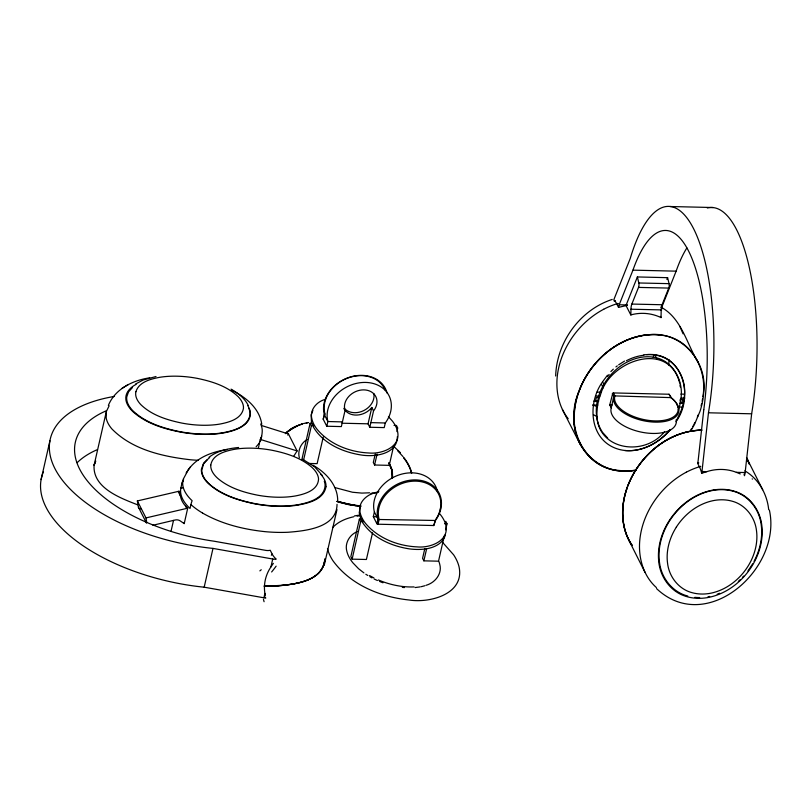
<?xml version="1.0" encoding="UTF-8"?>
<svg xmlns="http://www.w3.org/2000/svg" width="811" height="811" viewBox="0 0 811 811"><rect width="100%" height="100%" fill="white"/><g stroke="black" fill="none" stroke-linecap="round" stroke-linejoin="round"><path stroke-width="1.22" d="M397.38 436.561C397.36 454.495 374.297 457.313 360.642 454.91C342.404 451.95 323.163 443.536 313.401 427.073C314.08 425.329 312.448 422.146 310.106 423.291L301.854 459.594M637.375 276.946L638.825 282.978A3.244 1.075 -88.7 0 1 638.541 287.347L631.85 304.064A6.802 2.261 -88.7 0 0 630.968 309.214L630.857 315.023L626.011 305.524A6.924 2.291 -88.7 0 1 626.214 304.936L637.375 276.946L667.605 277.676L669.055 283.647A3.244 1.075 -88.7 0 1 668.771 288.027L662.08 304.743A6.802 2.261 -88.7 0 0 661.188 309.893L661.046 317.588L659.819 317.03A48.315 45.578 89.4 0 0 630.836 314.911M668.872 365.193L668.923 359.486M555.667 376.01C556.66 342.242 579.926 309.924 612.224 299.421M703.776 409.758L698.17 460.445A6.995 2.311 -88.7 0 1 697.602 463.253L699.396 466.781A28.892 9.529 -88.7 0 1 701.403 472.195L701.677 473.3L706.847 471.637A48.184 43.987 -50 0 1 713.812 469.985A47.92 43.743 -50 0 1 736.368 472.337L745.147 472.539L751.645 413.803A147.095 48.528 -88.7 0 0 707.304 208.001M701.677 473.3A6.975 2.301 -88.7 0 0 701.971 471.526L708.469 412.789A147.095 48.528 -88.7 0 0 693.628 228.763A147.095 48.528 -88.7 0 0 630.208 258.547L614.251 298.651A6.975 2.301 -88.7 0 0 613.805 300.121L614.251 300.465A28.892 9.529 -88.7 0 1 616.725 303.851L618.509 307.379L627.217 305.341M702.873 396.691C707.668 370.566 691.895 340.387 664.422 335.653C627.653 328.86 592.04 356.698 579.5 390.04M325.981 486.752C323.66 499.9 307.774 503.388 296.644 505.304A75.697 37.509 12.8 0 1 282.796 506.358A77.44 38.37 12.8 0 1 267.812 505.709L264.751 505.385A73.639 36.495 12.8 0 1 252.576 503.408C236.011 499.667 218.595 494.152 206.511 481.602A44.747 22.171 12.8 0 1 201.392 469.214L203.733 462.909L209.674 457.516M612.305 393.659L613.805 396.599A33.352 16.473 12.8 0 0 655.237 422.136A33.352 16.473 12.8 0 0 671.234 397.897L671.62 398.029A32.46 16.038 12.8 0 1 655.166 420.909A32.46 16.038 12.8 0 1 614.677 396.751L614.9 395.869L613.4 392.93L612.832 393.051L609.74 404.963L611.241 407.913A33.352 16.473 12.8 0 0 642.9 432.435A33.352 16.473 12.8 0 0 676.212 419.682M109.15 405.764L106.353 411.512L106.2 418.091A55.523 27.513 12.8 0 0 111.817 428.857C132.193 449.72 162.575 456.532 190.565 459.776A96.55 47.849 12.8 0 0 198.3 460.283M392.321 477.74L391.956 469.964A68.134 33.616 12.9 0 0 389.381 463.851M392.575 477.791L392.372 470.836L388.976 462.858M702.144 401.242L702.539 398.971M680.003 401.1L680.317 399.326L682.74 399.377L681.818 403.402L679.527 403.351M392.271 478.287L392.149 470.958L388.763 462.98M671.234 397.897L669.095 394.237L613.4 392.93M180.894 487.948L180.62 489.895A56.131 27.817 12.8 0 0 190.027 508.456L190.94 504.543A30.098 24.188 -26.8 0 1 192.136 500.711A56.496 28 12.8 0 1 187.665 495.876A55.756 27.625 12.8 0 1 182.718 482.19L182.992 480.203A29.206 23.468 -26.8 0 0 181.786 484.045L180.894 487.948L183.306 487.999M598.812 397.491L596.389 397.441L595.477 401.465L597.768 401.516L598.427 396.741C604.388 377.328 621.013 360.763 641.329 357.256A35.948 28.922 -26.9 0 1 655.369 357.58C672.42 360.976 682.558 379.213 681.27 395.707A63.339 50.951 -26.9 0 1 678.351 409.859M146.497 523.085L138.417 507.169L137.363 500.934L178.136 491.436L180.447 495.997A53.293 30.281 -6.1 0 0 185.537 506.034L187.696 508.244L184.219 523.602L180.042 520.784A6.802 5.474 -26.9 0 0 174.882 520.054L152.934 525.254M41.108 479.575L49.927 440.779M106.353 411.512L94.076 465.291C92.606 487.908 120.292 498.025 137.546 504.787M179.636 493.96L180.072 492.054L179.109 491.263A6.934 5.576 -26.9 0 0 178.136 491.436M264.731 597.008A28.892 14.274 12.8 0 0 265.004 597.271L265.795 598.001A6.975 3.447 12.8 0 1 263.91 597.798L204.179 587.194L212.989 548.408A147.095 72.655 12.8 0 1 58.473 474.719A147.095 72.655 12.8 0 1 114.503 396.407M258.395 448.007L258.831 446.101M259.054 445.158L259.479 443.252M259.915 441.356L260.311 439.106M260.666 423.971A55.756 27.625 12.8 0 1 261.841 427.427A56.496 28 12.8 0 1 262.176 432.162A30.098 24.188 -26.8 0 1 261.629 436.014L260.736 439.917A56.131 27.817 12.8 0 0 260.767 437.747M263.91 597.798L264.903 593.409A48.184 41.696 1.7 0 1 264.447 587.012A47.92 41.473 1.7 0 1 270.945 566.899L272.719 559.012A6.995 3.457 12.8 0 0 276.237 559.144L275.375 558.333A28.273 13.969 12.8 0 1 272.212 554.136L270.225 550.253A6.944 3.426 12.8 0 1 265.602 550.345L214.043 541.201A135.204 66.786 12.8 0 1 88.217 481.967A135.204 66.786 12.8 0 1 106.302 410.771M303.679 459.685L311.383 425.805L310.106 423.291M312.245 424.558L312.529 423.352M324.268 565.095L336.97 509.632M445.442 534.459C443.303 544.313 432.354 548.398 423.362 549.199A35.948 17.761 12.8 0 1 409.322 548.875C391.561 546.138 373.232 538.139 362.801 522.913C363.247 521.23 361.838 517.945 359.374 519.131L350.849 556.64L352.126 559.154L366.4 559.489L372.513 532.878M352.126 559.154L360.652 521.645L359.374 519.131M361.432 520.246L361.676 519.202M393.629 446.07L389.25 465.352L374.581 465.007L373.303 462.483L375.25 454.018M396.914 431.604L397.735 427.985L396.457 425.471L394.034 425.41M444.276 535.878L438.528 561.192L423.859 560.847L422.582 558.323L424.802 548.652M445.644 529.857L447.013 523.825L445.736 521.311M611.241 407.913L613.815 396.569L614.596 395.9L671.234 397.623L669.004 394.237M653.291 357.428L653.96 354.508M677.509 405.885L677.073 404.405M170.999 531.387L173.524 520.419M326.782 426.241L327.867 421.527A33.352 26.834 -26.9 0 1 365.72 382.427A33.352 26.834 -26.9 0 1 385.296 422.987L384.232 427.6L369.796 427.255L373.547 410.903A16.889 13.584 -26.9 0 0 363.865 389.878A16.889 13.584 -26.9 0 0 345.06 410.407L341.35 426.586L326.782 426.241L323.194 419.186L324.278 414.472A33.352 26.834 -26.9 0 1 348.872 377.45A33.352 26.834 -26.9 0 1 387.08 393.092M385.022 389.919A32.46 26.114 -26.9 0 0 347.666 378.088A32.46 26.114 -26.9 0 0 324.613 412.576L324.937 413.934L323.194 419.186M323.244 437.038L317.131 463.649L308.809 463.456M369.796 427.255L368.052 423.818L371.803 407.467A16.889 13.584 -26.9 0 1 344.087 408.724M374.581 465.007L377.085 454.119M376.892 523.734L377.977 519.02A33.352 26.834 -26.9 0 1 415.83 479.909A33.352 26.834 -26.9 0 1 435.406 520.469L433.834 525.528L377.835 524.21L376.902 523.754L373.313 516.668L374.388 511.954A33.352 26.834 -26.9 0 1 399.509 474.759A33.352 26.834 -26.9 0 1 437.403 491.456M378.048 524.22L379.132 519.516L378.778 518.067A32.46 26.114 -26.9 0 1 415.901 481.136A32.46 26.114 -26.9 0 1 435.73 519.516L433.662 525.538M423.859 560.847L426.637 548.743M701.12 405.794L701.667 403.523M181.786 484.045L183.59 479.443M95.059 462.452L94.076 465.291L95.769 461.094M578.892 391.672C562.834 427.022 586.485 475.601 628.849 470.593A55.452 44.575 -27.1 0 1 615.235 469.954C587.833 466.254 570.559 437.322 574.35 411.055A96.55 77.613 -27.1 0 1 579.196 390.365C589.252 364.23 611.93 342.191 639.615 335.987A55.797 44.848 -27.1 0 1 659.688 334.892L659.759 334.913M627.39 487.239C620.587 505.831 620.557 528.052 631.799 544.962M360.571 505.456L359.222 512.826L361.037 519.567M627.988 485.607C639.463 455.681 668.335 430.874 701.241 430.235M697.369 417.087L698.261 414.847M618.509 307.379A6.995 2.311 -88.7 0 1 619.178 304.774L632.945 270.154A135.204 44.605 -88.7 0 1 688.569 251.015A135.204 44.605 -88.7 0 1 703.786 409.737M666.906 279.42L667.605 277.676M686.876 247.923A135.204 44.605 -88.7 0 0 676.131 271.158L662.354 305.788A6.944 2.291 -88.7 0 0 661.492 310.238L661.127 309.518M183.174 479.331L188.213 469.964M108.37 405.378C115.152 388.824 132.903 380.288 149.731 377.825M312.874 410.447L311.15 414.938L311.465 422.156M694.905 422.521L693.902 424.508M676.323 420.808L680.895 411.278A68.134 54.773 -27.1 0 0 684.312 396.68C686.927 378.362 675.117 358.127 656.048 355.218A39.161 31.477 -27.1 0 0 646.6 354.62L643.853 354.802M692.837 426.464L693.375 425.491M690.648 431.158L694.398 424.65L700.035 411.258A96.499 77.633 -26.9 0 0 703.735 391.784C707.537 360.915 680.48 330.604 648.77 334.781C615.924 337.67 588.147 363.561 578.05 394.227A96.499 77.633 -26.9 0 0 574.35 413.701C569.951 447.084 601.995 478.044 635.307 469.974M675.999 421.69C694.611 396.691 682.69 351.285 646.6 354.62M691.722 428.421L690.546 430.347M752.669 563.817L747.945 570.944M287.753 435.081L288.463 433.956L261.466 425.491M293.734 456.238L297.09 450.936L288.463 433.956M602.563 381.839C588.228 401.425 588.674 435.7 613.015 447.175C632.915 456.563 656.981 445.938 670.109 429.86M270.935 566.889L273.358 563.361M603.009 381.16L607.459 375.229M188.334 469.802C197.053 457.049 212.725 451.676 227.394 449.476M186.155 472.874L190.352 466.943M271.361 555.241L272.202 554.136M607.398 376.527L609.152 374.479M256.124 446.77L258.425 444.175A61.16 30.301 12.8 0 0 261.649 436.014M670.231 429.475C662.81 438.275 653.068 445.34 641.988 448.696A39.719 31.923 -27.1 0 1 624.815 450.521M742.4 577.473L743.687 576.063M285.776 433.267L294.535 426.89L302.229 423.96M285.381 433.662L290.419 429.374L297.678 425.603M285.675 433.327L287.875 431.28M610.876 371.509L613.329 369.157M332.53 527.667C338.096 521.686 345.922 518.482 353.748 516.749M664.584 431.655C643.235 458.519 592.922 449.233 597.139 410.001A63.339 50.951 -26.9 0 1 600.819 393.811C610.247 360.52 668.659 339.921 679.679 383.015M738.314 581.416L740.392 579.49M207.221 459.746L203.348 464.267L201.767 470.633A44.311 21.958 12.8 0 0 209.573 484.289C222.396 495.328 239.154 500.488 255.475 503.722A74.348 36.84 12.8 0 0 270.57 505.679A76.7 38.005 12.8 0 0 288.057 505.841A73.578 36.454 12.8 0 0 298.61 504.604M285.533 433.297L291.909 428.32L298.853 425.086M132.497 387.486L128.473 391.966L126.739 396.984A44.301 21.948 12.8 0 0 132.7 410.589C145.321 422.734 162.788 428.127 179.566 431.604A73.578 36.454 12.8 0 0 191.639 433.368A76.7 38.005 12.8 0 0 209.38 434.047A74.348 36.84 12.8 0 0 222.843 432.76C233.244 430.753 247.608 427.154 249.981 415.039A44.311 21.958 12.8 0 0 248.805 408.298M615.934 366.927L617.283 365.862M288.513 430.834L297.728 425.724M209.035 457.242C217.439 450.703 228.296 448.564 238.647 447.479M618.671 364.828L624.521 361.098M307.146 439.511C300.881 443.07 297.414 450.764 299.34 457.779M135.619 383.988L143.141 380.035L156.006 376.517M122.015 388.347L124.772 386.665M125.685 386.097L128.32 384.505M603.708 309.244C584.68 319.372 569.727 336.646 562.013 356.728A96.55 77.613 -27.1 0 0 557.167 377.419C555.88 391.845 558.972 407.203 568.187 418.689M136.126 384.363C130.49 387.202 124.955 392.747 125.877 399.58A44.757 22.181 12.8 0 0 133.288 412.018C146.862 423.92 164.866 429.212 182.293 432.415A75.697 37.509 12.8 0 0 197.549 434.159A77.44 38.37 12.8 0 0 212.239 434.209L215.027 434.017A73.639 36.495 12.8 0 0 225.478 432.567C235.778 430.479 251.035 425.349 250.356 412.434A44.747 22.171 12.8 0 0 247.669 405.52M686.37 472.154C667.331 482.231 652.358 499.495 644.644 519.567A96.55 77.734 -26.7 0 0 639.788 540.248C638.135 557.37 643.224 575.901 656.393 587.569M357.225 531.6C349.693 534.702 344.543 543.167 346.834 551.257A68.023 33.606 12.8 0 0 352.876 562.814L358.574 568.734L363.926 572.901M717.218 594.24L719.702 593.267M426.039 585.309C434.96 582.876 442.461 573.762 439.724 564.263A68.023 33.606 12.8 0 0 438.883 561.516M298.843 425.309L299.989 424.903M377.652 491.963L378.838 491.557M325.515 399.336C316.888 401.384 309.265 409.96 311.941 419.175A63.339 31.284 12.8 0 0 317.081 429.293C329.671 444.337 349.541 452.092 368.843 452.984C381.616 454.292 401.252 447.175 397.522 431.188A63.339 31.284 12.8 0 0 392.382 421.071L388.439 416.712M616.725 303.841L618.063 303.446M699.396 466.781L700.734 466.376M300.577 424.498L302.381 423.95M301.155 424.528L302.361 424.173M375.118 492.682L376.426 492.409M697.602 463.253L698.798 462.939M421.173 586.708L424.903 585.735M378.21 492.095C368.133 493.23 357.073 501.918 360.236 513.089A63.339 31.284 12.8 0 0 365.376 523.207C377.967 538.251 397.836 545.996 417.138 546.888C429.911 548.206 449.547 541.079 445.817 525.092A63.339 31.284 12.8 0 0 440.677 514.975L439.207 513.241M137.363 500.934L145.98 517.915L186.743 508.406A6.934 5.576 -26.9 0 1 187.696 508.244M303.375 423.595L308.139 422.531M306.244 423.007L308.281 422.612M298.61 504.604C309.113 502.587 324.532 498.268 325.11 485.313A44.301 21.948 12.8 0 0 324.278 481.258M713.568 489.966C695.108 493.088 679.01 505.324 669.065 520.915A73.639 59.284 -26.7 0 0 663.712 531.002L662.648 533.618A77.44 62.346 -26.7 0 0 659.09 546.938A75.697 60.947 -26.7 0 0 658.603 560.066C659.546 575.881 669.815 591.229 685.214 596.126A44.757 36.029 -26.7 0 0 707.04 597.697C725.5 594.554 741.599 582.349 751.554 566.737A73.629 59.274 -26.7 0 0 756.896 556.65L757.961 554.035A77.44 62.346 -26.7 0 0 761.519 540.714A75.697 60.947 -26.7 0 0 762.005 527.586C761.063 511.782 750.793 496.423 735.395 491.537A44.747 36.019 -26.7 0 0 713.568 489.956M371.691 493.443L372.543 493.291M354.437 515.928L360.023 514.995M357.144 516.181L359.395 515.796M420.179 586.88L415.11 587.559M626.538 305.433L627.096 305.352M369.613 492.804L361.838 493.098L352.461 492.236L334.639 487.502M440.282 509.44L440.576 508.548M324.958 414.026L324.268 414.441L327.867 421.527L342.424 421.902M702.093 430.165C667.321 430.367 637.03 457.637 626.508 489.712A96.499 77.633 -26.9 0 0 622.797 509.186C622.159 521.878 624.886 535.088 632.327 545.57M414.117 586.921C401.881 587.407 389.675 584.701 378.433 579.977M265.319 586.059C285.066 585.278 322.737 585.39 324.816 558.779M670.038 206.511L713.214 207.535M632.955 270.144L676.131 271.158M638.825 282.978L669.055 283.647M638.561 287.408L668.781 288.077M631.85 304.064L662.08 304.743M619.178 304.774L627.501 304.966M630.968 309.214L661.188 309.893M680.834 394.095L684.423 394.176M681.139 398.019L684.737 398.1M679.983 403.108L683.582 403.189M609.74 404.963L612.163 405.024M677.905 406.98L682.69 407.092M708.469 412.789L751.645 413.803M342.08 423.21L368.052 423.818M701.961 471.515L706.847 471.637M373.313 516.668L376.953 516.759M597.099 392.118L600.698 392.21M596.217 396.021L599.816 396.113M593.865 401.08L598.66 401.202M592.973 404.983L597.778 405.105M370.86 422.622L385.296 422.987M311.383 425.805L313.675 425.866M360.652 521.645L363.075 521.706M444.59 523.764L447.013 523.825M360.844 506.216L357.428 505.851M359.871 506.348L348.355 504.604L338.055 502.019M360.885 506.054L347.564 504.016L337.315 501.299M358.857 506.034L349.125 504.523L336.92 501.391M355.725 505.618L337.163 501.441M212.989 548.408L272.719 559.012M596.916 406.443L592.79 405.054M687.789 596.044C672.37 592.172 661.178 577.777 659.475 562.216A73.578 59.233 -26.7 0 1 659.11 551.987A76.7 61.748 -26.7 0 1 662.242 536.152A74.348 59.862 -26.7 0 1 668.041 523.389C676.901 508.223 691.408 495.997 708.51 491.395A44.311 35.674 -26.7 0 1 732.931 491.152C748.34 495.055 759.542 509.43 761.245 525.001A73.568 59.233 -26.7 0 1 761.6 535.23A76.7 61.758 -26.7 0 1 758.751 550.182M297.09 450.936L261.081 439.643A6.924 5.565 -26.8 0 0 260.351 439.461M736.368 472.326L740.271 473.928M379.629 581.467L382.954 582.774M374.135 579.003L377.419 580.524M231.733 390.192C245.51 396.964 259.449 408.095 261.771 424.224M369.492 575.546L373.901 577.898M369.877 576.743L372.006 577.878M302.726 459.259L314.688 466.883L322.423 475.611M202.557 513.059C221.555 523.977 243.27 529.37 264.923 531.641A96.55 47.849 12.8 0 0 287.996 532.259C305.798 530.891 336.747 527.738 337.041 504.361M593.49 414.695L597.2 416.803M661.3 307.318C681.777 318.551 686.694 343.935 698.139 362.314M744.822 470.836C758.579 478.804 767.125 494.011 768.686 509.622M231.044 389.128C237.887 393.082 244.648 398.12 248.217 405.368M365.812 574.249L367.849 575.496M313.016 465.23C325.921 472.529 337.751 485.09 337.711 500.772M393.517 446.151L400.401 452.7M656.555 588.593C706.665 636.067 782.422 568.481 769.396 510.129M442.451 542.214L453.633 554.836A96.499 47.667 12.8 0 1 459.087 566.98C464.723 594.088 429.82 603.333 409.099 599.998C380.258 597.018 350.372 584.731 332.915 560.695A96.499 47.667 12.8 0 1 327.472 548.55M607.682 438.092L602.451 432.243M397.785 450.896L403.057 456.654M631.951 545.438C624.247 534.175 621.652 520.064 622.848 506.622A96.55 77.734 -26.7 0 1 627.694 485.941C637.75 459.807 660.468 437.808 688.154 431.655A55.797 44.919 -26.7 0 1 700.734 430.215M601.944 431.381C596.115 422.409 595.173 411.035 597.383 400.766L597.768 401.516M660.438 316.391L661.046 317.588M654.751 354.65L657.052 359.141M602.634 381.9L604.296 385.134M562.408 409.504L580.879 445.665M371.803 407.467L373.547 410.903M344.3 408.906L345.06 410.407M374.388 511.954L377.987 519.04L378.909 519.496L435.406 520.469M179.109 491.263L180.447 495.997M185.537 506.034L186.743 508.406M762.695 489.743L746.515 457.617M601.539 384.465L603.242 387.84M645.039 572.373L629.387 541.272M679.953 326.651L683.075 333.828M746.951 458.509L749.171 464.044M746.951 458.174L749.192 463.77M411.623 472.904L410.741 469.762A96.499 47.667 12.8 0 0 403.858 457.586M265.319 595.75L264.903 593.409M145.98 517.915L146.771 522.588M180.194 493.392L180.083 492.338M679.983 384.972L680.287 386.918M686.37 472.164A61.16 49.238 -26.7 0 1 700.542 466.426M709.676 596.42A44.301 35.664 -26.7 0 1 708.003 596.754M699.67 597.555A44.301 35.664 -26.7 0 1 694.804 597.342M758.467 551.064A74.369 59.872 -26.7 0 1 754.048 561.344M603.719 309.255A61.16 49.157 -27.1 0 1 617.87 303.486M636.108 470.329A56.162 44.129 -27.1 0 1 628.768 471.292M626.335 360.743A41.706 33.849 -26 0 1 643.843 355.218M745.147 472.539A6.995 2.311 -88.7 0 1 744.457 475.722L744.143 474.516A28.273 9.326 -88.7 0 0 744.042 474.141M752.172 478.895A39.972 3.163 26.2 0 1 752.456 479.078M614.191 301.175A47.099 42.202 -3.8 0 1 615.468 300.8M660.965 307.055A29.267 22.759 60.9 0 1 662.141 307.643M276.125 566.159A39.972 9.56 -59.8 0 1 271.624 571.968M264.092 601.721A47.099 17.609 -86.4 0 1 263.453 599.38M204.179 587.194A147.095 72.655 12.8 0 1 43.378 471.911M77.157 462.675A135.204 66.786 12.8 0 1 97.482 449.568M261.223 569.738A29.267 4.947 -59.8 0 1 259.855 570.883M202.568 513.049A61.16 30.301 12.8 0 1 190.92 504.554M320.862 474.364A44.757 22.181 12.8 0 1 325.971 486.752M264.518 586.11A96.499 47.667 12.8 0 0 278.447 585.846C295.417 584.143 322.798 580.97 324.866 559.691C322.737 581.974 293.085 584.508 275.73 586.029A96.55 47.849 12.8 0 1 263.95 586.12M184.158 523.582A48.224 11.668 43.4 0 1 183.539 522.7M140.739 508.933A3.244 2.605 -26.9 0 1 138.377 507.189M373.79 393.487A16.889 13.584 -26.9 0 1 363.774 410.579A16.889 13.584 -26.9 0 1 344.188 408.227M404.446 587.569A39.212 19.373 12.8 0 1 402.307 587.367M372.381 493.27A39.719 19.596 12.9 0 1 370.931 493.514M403.594 457.81A96.337 47.585 12.8 0 1 411.582 473.472M376.223 492.541A40.753 20.133 12.8 0 1 371.691 493.575M210.769 465.119L210.748 466.274A38.725 19.19 12.8 0 0 217.571 478.206C228.783 487.857 243.422 492.368 257.685 495.197A64.981 32.197 12.8 0 0 270.884 496.91A67.029 33.21 12.8 0 0 286.151 497.042A64.292 31.862 12.8 0 0 295.386 495.957C304.561 494.203 318.034 490.422 318.541 479.108A38.715 19.18 12.8 0 0 311.718 467.177C300.506 457.526 285.867 453.014 271.604 450.186A64.992 32.207 12.8 0 0 258.405 448.473A67.029 33.221 12.8 0 0 243.128 448.341A64.292 31.862 12.8 0 0 233.903 449.416C224.931 451.21 212.452 454.535 210.769 465.119M135.903 391.703L135.721 392.838A38.715 19.18 12.8 0 0 140.921 404.73C151.951 415.344 167.218 420.047 181.877 423.089A64.292 31.862 12.8 0 0 192.43 424.64A67.029 33.21 12.8 0 0 207.93 425.228A64.981 32.197 12.8 0 0 219.7 424.102C228.793 422.349 241.343 419.196 243.412 408.612A38.725 19.19 12.8 0 0 238.211 396.721C227.181 386.107 211.914 381.393 197.255 378.362A64.292 31.862 12.8 0 0 186.702 376.811A67.029 33.221 12.8 0 0 171.202 376.223A64.992 32.207 12.8 0 0 159.432 377.348C150.552 379.082 138.934 381.93 135.903 391.703M676.333 527.12L675.046 529.248A64.981 52.309 -26.7 0 0 669.977 540.4A67.029 53.962 -26.7 0 0 667.23 554.227A64.292 51.762 -26.7 0 0 667.554 563.179C669.045 576.773 678.827 589.354 692.3 592.74A38.715 31.173 -26.7 0 0 713.629 592.537C728.582 588.522 741.254 577.837 748.999 564.578A64.992 52.32 -26.7 0 0 754.068 553.426A67.029 53.972 -26.7 0 0 756.805 539.589A64.292 51.762 -26.7 0 0 756.491 530.647C755 517.053 745.218 504.472 731.745 501.086A38.725 31.173 -26.7 0 0 710.416 501.289C696.264 505.081 684.149 514.873 676.333 527.12"/></g></svg>
